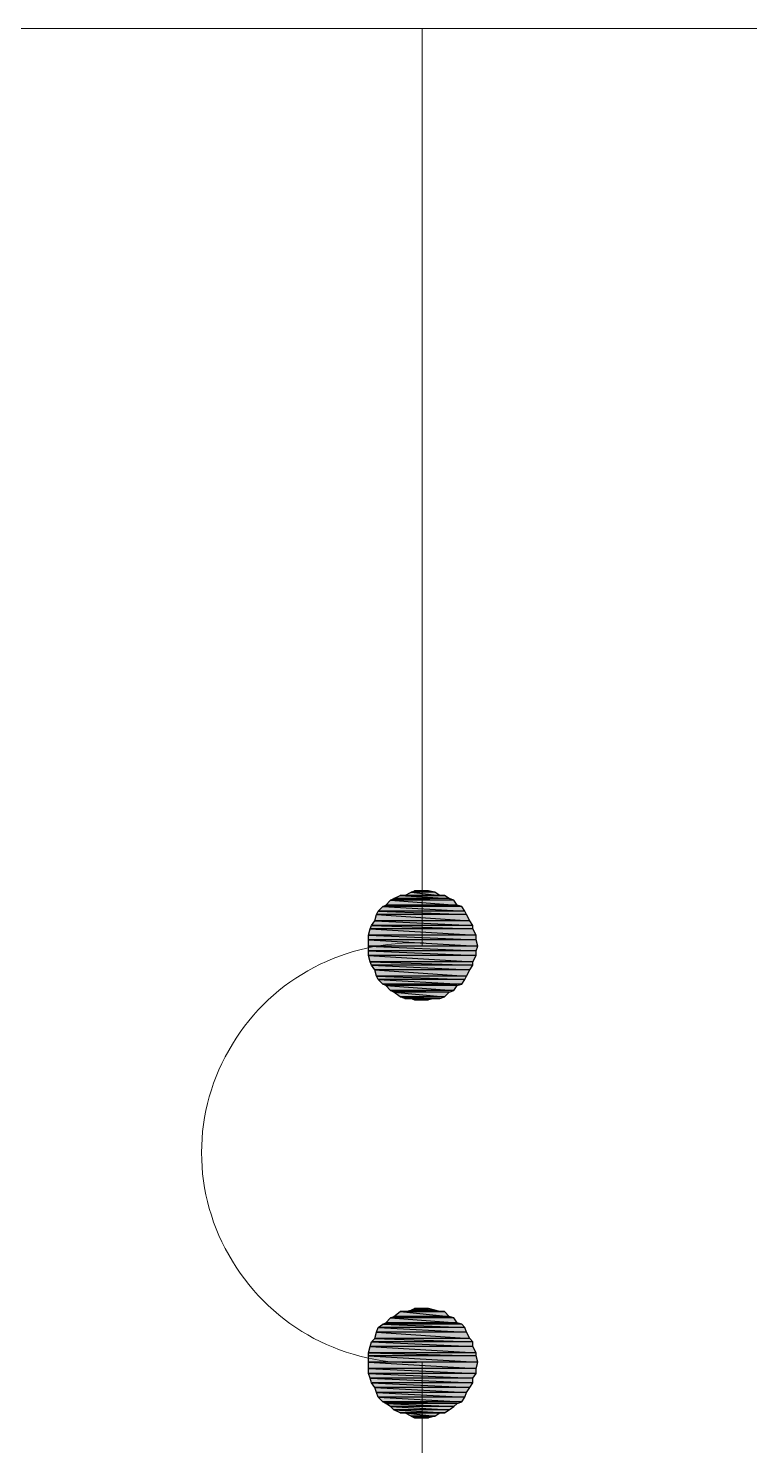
# Model space of a CAD drawing. Header units: millimetres. Extents: x 40 to 176, y -32 to 59.
# Drawn here: x 133.884 to 135.158, y 39.277 to 41.78 of the extents above; entities that cross this region are included whole.
import ezdxf

# ---------------------------------------------------------------- set-up
doc = ezdxf.new("R2010")
doc.units = ezdxf.units.MM
doc.layers.add('13 - Diagrama unifilar', color=7, linetype='Continuous', lineweight=30)

msp = doc.modelspace()

# ---------------------------------------------------------------- hatches: boundary and pattern name
at = {"layer": '13 - Diagrama unifilar', "true_color": 0x000007}
h = msp.add_hatch(color=7, dxfattribs=at)
h.paths.add_polyline_path([(134.6358, 40.2403), (134.524, 40.2403), (134.6413, 40.2319)])
h.paths.add_polyline_path([(134.524, 40.2403), (134.6413, 40.2319), (134.5156, 40.2319)])
h = msp.add_hatch(color=7, dxfattribs=at)
h.paths.add_polyline_path([(134.6274, 40.2431), (134.5296, 40.2431), (134.6358, 40.2403)])
h.paths.add_polyline_path([(134.5296, 40.2431), (134.6358, 40.2403), (134.524, 40.2403)])
h = msp.add_hatch(color=7, dxfattribs=at)
h.paths.add_polyline_path([(134.619, 40.2487), (134.5408, 40.2487), (134.6274, 40.2431)])
h.paths.add_polyline_path([(134.5408, 40.2487), (134.6274, 40.2431), (134.5296, 40.2431)])
h = msp.add_hatch(color=7, dxfattribs=at)
h.paths.add_polyline_path([(134.6022, 40.2543), (134.5603, 40.2543), (134.6106, 40.2487)])
h.paths.add_polyline_path([(134.5603, 40.2543), (134.6106, 40.2487), (134.5492, 40.2487)])
h = msp.add_hatch(color=7, dxfattribs=at)
h.paths.add_polyline_path([(134.5911, 40.2571), (134.5659, 40.2571), (134.6022, 40.2543)])
h.paths.add_polyline_path([(134.5659, 40.2571), (134.6022, 40.2543), (134.5603, 40.2543)])
h = msp.add_hatch(color=7, dxfattribs=at)
h.paths.add_polyline_path([(134.6581, 40.2152), (134.4989, 40.2152), (134.6637, 40.204)])
h.paths.add_polyline_path([(134.4989, 40.2152), (134.6637, 40.204), (134.4961, 40.204)])
h = msp.add_hatch(color=7, dxfattribs=at)
h.paths.add_polyline_path([(134.6553, 40.2208), (134.5017, 40.2208), (134.6581, 40.2152)])
h.paths.add_polyline_path([(134.5017, 40.2208), (134.6581, 40.2152), (134.4989, 40.2152)])
h = msp.add_hatch(color=7, dxfattribs=at)
h.paths.add_polyline_path([(134.6497, 40.2291), (134.5101, 40.2291), (134.6553, 40.2208)])
h.paths.add_polyline_path([(134.5101, 40.2291), (134.6553, 40.2208), (134.5017, 40.2208)])
h = msp.add_hatch(color=7, dxfattribs=at)
h.paths.add_polyline_path([(134.6413, 40.2319), (134.5156, 40.2319), (134.6497, 40.2291)])
h.paths.add_polyline_path([(134.5156, 40.2319), (134.6497, 40.2291), (134.5101, 40.2291)])
h = msp.add_hatch(color=7, dxfattribs=at)
h.paths.add_polyline_path([(134.6693, 40.19), (134.4877, 40.19), (134.6749, 40.1789)])
h.paths.add_polyline_path([(134.4877, 40.19), (134.6749, 40.1789), (134.4849, 40.1789)])
h = msp.add_hatch(color=7, dxfattribs=at)
h.paths.add_polyline_path([(134.6693, 40.1956), (134.4905, 40.1956), (134.6693, 40.19)])
h.paths.add_polyline_path([(134.4905, 40.1956), (134.6693, 40.19), (134.4877, 40.19)])
h = msp.add_hatch(color=7, dxfattribs=at)
h.paths.add_polyline_path([(134.6637, 40.204), (134.4961, 40.204), (134.6693, 40.1956)])
h.paths.add_polyline_path([(134.4961, 40.204), (134.6693, 40.1956), (134.4905, 40.1956)])
h = msp.add_hatch(color=7, dxfattribs=at)
h.paths.add_polyline_path([(134.6749, 40.1789), (134.4849, 40.1789), (134.6749, 40.1705)])
h.paths.add_polyline_path([(134.4849, 40.1789), (134.6749, 40.1705), (134.4849, 40.1705)])
h = msp.add_hatch(color=7, dxfattribs=at)
h.paths.add_polyline_path([(134.6749, 40.1705), (134.4849, 40.1705), (134.6777, 40.1593)])
h.paths.add_polyline_path([(134.4849, 40.1705), (134.6777, 40.1593), (134.4849, 40.1593)])
h = msp.add_hatch(color=7, dxfattribs=at)
h.paths.add_polyline_path([(134.6777, 40.1593), (134.4849, 40.1593), (134.6749, 40.1509)])
h.paths.add_polyline_path([(134.4849, 40.1593), (134.6749, 40.1509), (134.4849, 40.1509)])
h = msp.add_hatch(color=7, dxfattribs=at)
h.paths.add_polyline_path([(134.6749, 40.1509), (134.4849, 40.1509), (134.6749, 40.1425)])
h.paths.add_polyline_path([(134.4849, 40.1509), (134.6749, 40.1425), (134.4849, 40.1425)])
h = msp.add_hatch(color=7, dxfattribs=at)
h.paths.add_polyline_path([(134.6749, 40.1425), (134.4849, 40.1425), (134.6693, 40.1314)])
h.paths.add_polyline_path([(134.4849, 40.1425), (134.6693, 40.1314), (134.4877, 40.1314)])
h = msp.add_hatch(color=7, dxfattribs=at)
h.paths.add_polyline_path([(134.6693, 40.1314), (134.4877, 40.1314), (134.6693, 40.1258)])
h.paths.add_polyline_path([(134.4877, 40.1314), (134.6693, 40.1258), (134.4905, 40.1258)])
h = msp.add_hatch(color=7, dxfattribs=at)
h.paths.add_polyline_path([(134.6693, 40.1258), (134.4905, 40.1258), (134.6637, 40.1174)])
h.paths.add_polyline_path([(134.4905, 40.1258), (134.6637, 40.1174), (134.4961, 40.1174)])
h = msp.add_hatch(color=7, dxfattribs=at)
h.paths.add_polyline_path([(134.6637, 40.1174), (134.4961, 40.1174), (134.6581, 40.1062)])
h.paths.add_polyline_path([(134.4961, 40.1174), (134.6581, 40.1062), (134.4989, 40.1062)])
h = msp.add_hatch(color=7, dxfattribs=at)
h.paths.add_polyline_path([(134.6581, 40.1062), (134.4989, 40.1062), (134.6553, 40.1006)])
h.paths.add_polyline_path([(134.4989, 40.1062), (134.6553, 40.1006), (134.5017, 40.1006)])
h = msp.add_hatch(color=7, dxfattribs=at)
h.paths.add_polyline_path([(134.6553, 40.1006), (134.5017, 40.1006), (134.6497, 40.0923)])
h.paths.add_polyline_path([(134.5017, 40.1006), (134.6497, 40.0923), (134.5101, 40.0923)])
h = msp.add_hatch(color=7, dxfattribs=at)
h.paths.add_polyline_path([(134.6497, 40.0923), (134.5101, 40.0923), (134.6413, 40.0895)])
h.paths.add_polyline_path([(134.5101, 40.0923), (134.6413, 40.0895), (134.5156, 40.0895)])
h = msp.add_hatch(color=7, dxfattribs=at)
h.paths.add_polyline_path([(134.6413, 40.0895), (134.5156, 40.0895), (134.6358, 40.0811)])
h.paths.add_polyline_path([(134.5156, 40.0895), (134.6358, 40.0811), (134.524, 40.0811)])
h = msp.add_hatch(color=7, dxfattribs=at)
h.paths.add_polyline_path([(134.6358, 40.0811), (134.524, 40.0811), (134.6274, 40.0783)])
h.paths.add_polyline_path([(134.524, 40.0811), (134.6274, 40.0783), (134.5296, 40.0783)])
h = msp.add_hatch(color=7, dxfattribs=at)
h.paths.add_polyline_path([(134.6274, 40.0783), (134.5296, 40.0783), (134.619, 40.0699)])
h.paths.add_polyline_path([(134.5296, 40.0783), (134.619, 40.0699), (134.5408, 40.0699)])
h = msp.add_hatch(color=7, dxfattribs=at)
h.paths.add_polyline_path([(134.619, 40.0699), (134.5408, 40.0699), (134.6106, 40.0671)])
h.paths.add_polyline_path([(134.5408, 40.0699), (134.6106, 40.0671), (134.5492, 40.0671)])
h = msp.add_hatch(color=7, dxfattribs=at)
h.paths.add_polyline_path([(134.5603, 40.0671), (134.5659, 40.0643), (134.5911, 40.0643)])
h.paths.add_polyline_path([(134.5659, 40.0643), (134.5911, 40.0643), (134.5855, 40.0643)])
for points in [[(134.5603, 40.0671), (134.6022, 40.0671), (134.5911, 40.0643)], [(134.5603, 39.3296), (134.6022, 39.3296), (134.5911, 39.3268)]]:
    msp.add_hatch(color=7, dxfattribs=at).paths.add_polyline_path(points)
h = msp.add_hatch(color=7, dxfattribs=at)
h.paths.add_polyline_path([(134.619, 39.514), (134.5408, 39.514), (134.6274, 39.5056)])
h.paths.add_polyline_path([(134.5408, 39.514), (134.6274, 39.5056), (134.5296, 39.5056)])
h = msp.add_hatch(color=7, dxfattribs=at)
h.paths.add_polyline_path([(134.6022, 39.5168), (134.5603, 39.5168), (134.6106, 39.514)])
h.paths.add_polyline_path([(134.5603, 39.5168), (134.6106, 39.514), (134.5492, 39.514)])
h = msp.add_hatch(color=7, dxfattribs=at)
h.paths.add_polyline_path([(134.5911, 39.5196), (134.5659, 39.5196), (134.6022, 39.5168)])
h.paths.add_polyline_path([(134.5659, 39.5196), (134.6022, 39.5168), (134.5603, 39.5168)])
h = msp.add_hatch(color=7, dxfattribs=at)
h.paths.add_polyline_path([(134.6553, 39.4861), (134.5017, 39.4861), (134.6581, 39.4777)])
h.paths.add_polyline_path([(134.5017, 39.4861), (134.6581, 39.4777), (134.4989, 39.4777)])
h = msp.add_hatch(color=7, dxfattribs=at)
h.paths.add_polyline_path([(134.6497, 39.4917), (134.5101, 39.4917), (134.6553, 39.4861)])
h.paths.add_polyline_path([(134.5101, 39.4917), (134.6553, 39.4861), (134.5017, 39.4861)])
h = msp.add_hatch(color=7, dxfattribs=at)
h.paths.add_polyline_path([(134.6413, 39.4945), (134.5156, 39.4945), (134.6497, 39.4917)])
h.paths.add_polyline_path([(134.5156, 39.4945), (134.6497, 39.4917), (134.5101, 39.4917)])
h = msp.add_hatch(color=7, dxfattribs=at)
h.paths.add_polyline_path([(134.6358, 39.5028), (134.524, 39.5028), (134.6413, 39.4945)])
h.paths.add_polyline_path([(134.524, 39.5028), (134.6413, 39.4945), (134.5156, 39.4945)])
h = msp.add_hatch(color=7, dxfattribs=at)
h.paths.add_polyline_path([(134.6274, 39.5056), (134.5296, 39.5056), (134.6358, 39.5028)])
h.paths.add_polyline_path([(134.5296, 39.5056), (134.6358, 39.5028), (134.524, 39.5028)])
h = msp.add_hatch(color=7, dxfattribs=at)
h.paths.add_polyline_path([(134.6693, 39.4609), (134.4905, 39.4609), (134.6693, 39.4525)])
h.paths.add_polyline_path([(134.4905, 39.4609), (134.6693, 39.4525), (134.4877, 39.4525)])
h = msp.add_hatch(color=7, dxfattribs=at)
h.paths.add_polyline_path([(134.6637, 39.4665), (134.4961, 39.4665), (134.6693, 39.4609)])
h.paths.add_polyline_path([(134.4961, 39.4665), (134.6693, 39.4609), (134.4905, 39.4609)])
h = msp.add_hatch(color=7, dxfattribs=at)
h.paths.add_polyline_path([(134.6581, 39.4777), (134.4989, 39.4777), (134.6637, 39.4665)])
h.paths.add_polyline_path([(134.4989, 39.4777), (134.6637, 39.4665), (134.4961, 39.4665)])
h = msp.add_hatch(color=7, dxfattribs=at)
h.paths.add_polyline_path([(134.6693, 39.4525), (134.4877, 39.4525), (134.6749, 39.4414)])
h.paths.add_polyline_path([(134.4877, 39.4525), (134.6749, 39.4414), (134.4849, 39.4414)])
h = msp.add_hatch(color=7, dxfattribs=at)
h.paths.add_polyline_path([(134.6749, 39.4414), (134.4849, 39.4414), (134.6749, 39.4358)])
h.paths.add_polyline_path([(134.4849, 39.4414), (134.6749, 39.4358), (134.4849, 39.4358)])
h = msp.add_hatch(color=7, dxfattribs=at)
h.paths.add_polyline_path([(134.6749, 39.4358), (134.4849, 39.4358), (134.6777, 39.4246)])
h.paths.add_polyline_path([(134.4849, 39.4358), (134.6777, 39.4246), (134.4849, 39.4246)])
h = msp.add_hatch(color=7, dxfattribs=at)
h.paths.add_polyline_path([(134.6777, 39.4246), (134.4849, 39.4246), (134.6749, 39.4134)])
h.paths.add_polyline_path([(134.4849, 39.4246), (134.6749, 39.4134), (134.4849, 39.4134)])
h = msp.add_hatch(color=7, dxfattribs=at)
h.paths.add_polyline_path([(134.6749, 39.4134), (134.4849, 39.4134), (134.6749, 39.4051)])
h.paths.add_polyline_path([(134.4849, 39.4134), (134.6749, 39.4051), (134.4849, 39.4051)])
h = msp.add_hatch(color=7, dxfattribs=at)
h.paths.add_polyline_path([(134.6749, 39.4051), (134.4849, 39.4051), (134.6693, 39.3967)])
h.paths.add_polyline_path([(134.4849, 39.4051), (134.6693, 39.3967), (134.4877, 39.3967)])
h = msp.add_hatch(color=7, dxfattribs=at)
h.paths.add_polyline_path([(134.6693, 39.3967), (134.4877, 39.3967), (134.6693, 39.3883)])
h.paths.add_polyline_path([(134.4877, 39.3967), (134.6693, 39.3883), (134.4905, 39.3883)])
h = msp.add_hatch(color=7, dxfattribs=at)
h.paths.add_polyline_path([(134.6693, 39.3883), (134.4905, 39.3883), (134.6637, 39.3799)])
h.paths.add_polyline_path([(134.4905, 39.3883), (134.6637, 39.3799), (134.4961, 39.3799)])
h = msp.add_hatch(color=7, dxfattribs=at)
h.paths.add_polyline_path([(134.6637, 39.3799), (134.4961, 39.3799), (134.6581, 39.3715)])
h.paths.add_polyline_path([(134.4961, 39.3799), (134.6581, 39.3715), (134.4989, 39.3715)])
h = msp.add_hatch(color=7, dxfattribs=at)
h.paths.add_polyline_path([(134.6581, 39.3715), (134.4989, 39.3715), (134.6553, 39.3632)])
h.paths.add_polyline_path([(134.4989, 39.3715), (134.6553, 39.3632), (134.5017, 39.3632)])
h = msp.add_hatch(color=7, dxfattribs=at)
h.paths.add_polyline_path([(134.6553, 39.3632), (134.5017, 39.3632), (134.6497, 39.3548)])
h.paths.add_polyline_path([(134.5017, 39.3632), (134.6497, 39.3548), (134.5101, 39.3548)])
h = msp.add_hatch(color=7, dxfattribs=at)
h.paths.add_polyline_path([(134.6497, 39.3548), (134.5101, 39.3548), (134.6413, 39.352)])
h.paths.add_polyline_path([(134.5101, 39.3548), (134.6413, 39.352), (134.5156, 39.352)])
h = msp.add_hatch(color=7, dxfattribs=at)
h.paths.add_polyline_path([(134.6413, 39.352), (134.5156, 39.352), (134.6358, 39.3464)])
h.paths.add_polyline_path([(134.5156, 39.352), (134.6358, 39.3464), (134.524, 39.3464)])
h = msp.add_hatch(color=7, dxfattribs=at)
h.paths.add_polyline_path([(134.6358, 39.3464), (134.524, 39.3464), (134.6274, 39.3408)])
h.paths.add_polyline_path([(134.524, 39.3464), (134.6274, 39.3408), (134.5296, 39.3408)])
h = msp.add_hatch(color=7, dxfattribs=at)
h.paths.add_polyline_path([(134.6274, 39.3408), (134.5296, 39.3408), (134.619, 39.3352)])
h.paths.add_polyline_path([(134.5296, 39.3408), (134.619, 39.3352), (134.5408, 39.3352)])
h = msp.add_hatch(color=7, dxfattribs=at)
h.paths.add_polyline_path([(134.6106, 39.3352), (134.5492, 39.3352), (134.6022, 39.3296)])
h.paths.add_polyline_path([(134.5492, 39.3352), (134.6022, 39.3296), (134.5603, 39.3296)])
h = msp.add_hatch(color=7, dxfattribs=at)
h.paths.add_polyline_path([(134.5603, 39.3296), (134.5659, 39.3268), (134.5911, 39.3268)])
h.paths.add_polyline_path([(134.5659, 39.3268), (134.5911, 39.3268), (134.5855, 39.3268)])

# ---------------------------------------------------------------- linework, layer by layer
at = {"layer": '13 - Diagrama unifilar', "color": 7, "linetype": 'Continuous', "lineweight": 9, "true_color": 0x000007}
for points in [[(129.518, 41.7795), (136.6052, 41.7795), (136.6052, 41.7795)], [(134.5799, 41.7795), (134.5799, 40.1593), (134.5799, 40.1593)], [(134.5799, 37.0753), (134.5799, 39.4246), (134.5799, 39.4246)]]:
    msp.add_lwpolyline(points, dxfattribs=at)
at = {"layer": '13 - Diagrama unifilar', "color": 7, "linetype": 'Continuous', "lineweight": -2, "true_color": 0x000007}
for points in [[(134.524, 40.2403), (134.6413, 40.2319), (134.5156, 40.2319)], [(134.5296, 40.2431), (134.6358, 40.2403), (134.524, 40.2403)], [(134.6358, 40.2403), (134.524, 40.2403), (134.6413, 40.2319)], [(134.5408, 40.2487), (134.6274, 40.2431), (134.5296, 40.2431)], [(134.6274, 40.2431), (134.5296, 40.2431), (134.6358, 40.2403)], [(134.5492, 40.2487), (134.619, 40.2487), (134.5408, 40.2487)], [(134.619, 40.2487), (134.5408, 40.2487), (134.6274, 40.2431)], [(134.5603, 40.2543), (134.6106, 40.2487), (134.5492, 40.2487)], [(134.6106, 40.2487), (134.5492, 40.2487), (134.619, 40.2487)], [(134.5659, 40.2571), (134.6022, 40.2543), (134.5603, 40.2543)], [(134.6022, 40.2543), (134.5603, 40.2543), (134.6106, 40.2487)], [(134.5855, 40.2571), (134.5911, 40.2571), (134.5659, 40.2571)], [(134.5911, 40.2571), (134.5659, 40.2571), (134.6022, 40.2543)], [(134.4989, 40.2152), (134.6637, 40.204), (134.4961, 40.204)], [(134.5017, 40.2208), (134.6581, 40.2152), (134.4989, 40.2152)], [(134.6581, 40.2152), (134.4989, 40.2152), (134.6637, 40.204)], [(134.5101, 40.2291), (134.6553, 40.2208), (134.5017, 40.2208)], [(134.6553, 40.2208), (134.5017, 40.2208), (134.6581, 40.2152)], [(134.5156, 40.2319), (134.6497, 40.2291), (134.5101, 40.2291)], [(134.6497, 40.2291), (134.5101, 40.2291), (134.6553, 40.2208)], [(134.6413, 40.2319), (134.5156, 40.2319), (134.6497, 40.2291)], [(134.4877, 40.19), (134.6749, 40.1789), (134.4849, 40.1789)], [(134.4905, 40.1956), (134.6693, 40.19), (134.4877, 40.19)], [(134.6693, 40.19), (134.4877, 40.19), (134.6749, 40.1789)], [(134.4961, 40.204), (134.6693, 40.1956), (134.4905, 40.1956)], [(134.6693, 40.1956), (134.4905, 40.1956), (134.6693, 40.19)], [(134.6637, 40.204), (134.4961, 40.204), (134.6693, 40.1956)], [(134.6749, 40.1789), (134.4849, 40.1789), (134.6749, 40.1705)], [(134.4849, 40.1789), (134.6749, 40.1705), (134.4849, 40.1705)], [(134.6749, 40.1705), (134.4849, 40.1705), (134.6777, 40.1593)], [(134.4849, 40.1705), (134.6777, 40.1593), (134.4849, 40.1593)], [(134.6777, 40.1593), (134.4849, 40.1593), (134.6749, 40.1509)], [(134.4849, 40.1593), (134.6749, 40.1509), (134.4849, 40.1509)], [(134.6749, 40.1509), (134.4849, 40.1509), (134.6749, 40.1425)], [(134.4849, 40.1509), (134.6749, 40.1425), (134.4849, 40.1425)], [(134.6749, 40.1425), (134.4849, 40.1425), (134.6693, 40.1314)], [(134.4849, 40.1425), (134.6693, 40.1314), (134.4877, 40.1314)], [(134.6693, 40.1314), (134.4877, 40.1314), (134.6693, 40.1258)], [(134.4877, 40.1314), (134.6693, 40.1258), (134.4905, 40.1258)], [(134.6693, 40.1258), (134.4905, 40.1258), (134.6637, 40.1174)], [(134.4905, 40.1258), (134.6637, 40.1174), (134.4961, 40.1174)], [(134.6637, 40.1174), (134.4961, 40.1174), (134.6581, 40.1062)], [(134.4961, 40.1174), (134.6581, 40.1062), (134.4989, 40.1062)], [(134.6581, 40.1062), (134.4989, 40.1062), (134.6553, 40.1006)], [(134.4989, 40.1062), (134.6553, 40.1006), (134.5017, 40.1006)], [(134.6553, 40.1006), (134.5017, 40.1006), (134.6497, 40.0923)], [(134.5017, 40.1006), (134.6497, 40.0923), (134.5101, 40.0923)], [(134.6497, 40.0923), (134.5101, 40.0923), (134.6413, 40.0895)], [(134.5101, 40.0923), (134.6413, 40.0895), (134.5156, 40.0895)], [(134.6413, 40.0895), (134.5156, 40.0895), (134.6358, 40.0811)], [(134.5156, 40.0895), (134.6358, 40.0811), (134.524, 40.0811)], [(134.6358, 40.0811), (134.524, 40.0811), (134.6274, 40.0783)], [(134.524, 40.0811), (134.6274, 40.0783), (134.5296, 40.0783)], [(134.6274, 40.0783), (134.5296, 40.0783), (134.619, 40.0699)], [(134.5296, 40.0783), (134.619, 40.0699), (134.5408, 40.0699)], [(134.619, 40.0699), (134.5408, 40.0699), (134.6106, 40.0671)], [(134.5408, 40.0699), (134.6106, 40.0671), (134.5492, 40.0671)], [(134.6106, 40.0671), (134.5492, 40.0671), (134.6022, 40.0671)], [(134.5492, 40.0671), (134.6022, 40.0671), (134.5603, 40.0671)], [(134.5603, 40.0671), (134.5659, 40.0643), (134.5911, 40.0643)], [(134.5603, 40.0671), (134.6022, 40.0671), (134.5911, 40.0643)], [(134.5659, 40.0643), (134.5911, 40.0643), (134.5855, 40.0643)], [(134.5408, 39.514), (134.6274, 39.5056), (134.5296, 39.5056)], [(134.5492, 39.514), (134.619, 39.514), (134.5408, 39.514)], [(134.619, 39.514), (134.5408, 39.514), (134.6274, 39.5056)], [(134.5603, 39.5168), (134.6106, 39.514), (134.5492, 39.514)], [(134.6106, 39.514), (134.5492, 39.514), (134.619, 39.514)], [(134.5659, 39.5196), (134.6022, 39.5168), (134.5603, 39.5168)], [(134.6022, 39.5168), (134.5603, 39.5168), (134.6106, 39.514)], [(134.5855, 39.5196), (134.5911, 39.5196), (134.5659, 39.5196)], [(134.5911, 39.5196), (134.5659, 39.5196), (134.6022, 39.5168)], [(134.5017, 39.4861), (134.6581, 39.4777), (134.4989, 39.4777)], [(134.5101, 39.4917), (134.6553, 39.4861), (134.5017, 39.4861)], [(134.6553, 39.4861), (134.5017, 39.4861), (134.6581, 39.4777)], [(134.5156, 39.4945), (134.6497, 39.4917), (134.5101, 39.4917)], [(134.6497, 39.4917), (134.5101, 39.4917), (134.6553, 39.4861)], [(134.524, 39.5028), (134.6413, 39.4945), (134.5156, 39.4945)], [(134.6413, 39.4945), (134.5156, 39.4945), (134.6497, 39.4917)], [(134.5296, 39.5056), (134.6358, 39.5028), (134.524, 39.5028)], [(134.6358, 39.5028), (134.524, 39.5028), (134.6413, 39.4945)], [(134.6274, 39.5056), (134.5296, 39.5056), (134.6358, 39.5028)], [(134.4905, 39.4609), (134.6693, 39.4525), (134.4877, 39.4525)], [(134.4961, 39.4665), (134.6693, 39.4609), (134.4905, 39.4609)], [(134.6693, 39.4609), (134.4905, 39.4609), (134.6693, 39.4525)], [(134.4989, 39.4777), (134.6637, 39.4665), (134.4961, 39.4665)], [(134.6637, 39.4665), (134.4961, 39.4665), (134.6693, 39.4609)], [(134.6581, 39.4777), (134.4989, 39.4777), (134.6637, 39.4665)], [(134.4877, 39.4525), (134.6749, 39.4414), (134.4849, 39.4414)], [(134.6749, 39.4414), (134.4849, 39.4414), (134.6749, 39.4358)], [(134.4849, 39.4414), (134.6749, 39.4358), (134.4849, 39.4358)], [(134.6749, 39.4358), (134.4849, 39.4358), (134.6777, 39.4246)], [(134.4849, 39.4358), (134.6777, 39.4246), (134.4849, 39.4246)], [(134.6693, 39.4525), (134.4877, 39.4525), (134.6749, 39.4414)], [(134.6777, 39.4246), (134.4849, 39.4246), (134.6749, 39.4134)], [(134.4849, 39.4246), (134.6749, 39.4134), (134.4849, 39.4134)], [(134.6749, 39.4134), (134.4849, 39.4134), (134.6749, 39.4051)], [(134.4849, 39.4134), (134.6749, 39.4051), (134.4849, 39.4051)], [(134.6749, 39.4051), (134.4849, 39.4051), (134.6693, 39.3967)], [(134.4849, 39.4051), (134.6693, 39.3967), (134.4877, 39.3967)], [(134.6693, 39.3967), (134.4877, 39.3967), (134.6693, 39.3883)], [(134.4877, 39.3967), (134.6693, 39.3883), (134.4905, 39.3883)], [(134.6693, 39.3883), (134.4905, 39.3883), (134.6637, 39.3799)], [(134.4905, 39.3883), (134.6637, 39.3799), (134.4961, 39.3799)], [(134.6637, 39.3799), (134.4961, 39.3799), (134.6581, 39.3715)], [(134.4961, 39.3799), (134.6581, 39.3715), (134.4989, 39.3715)], [(134.6581, 39.3715), (134.4989, 39.3715), (134.6553, 39.3632)], [(134.4989, 39.3715), (134.6553, 39.3632), (134.5017, 39.3632)], [(134.6553, 39.3632), (134.5017, 39.3632), (134.6497, 39.3548)], [(134.5017, 39.3632), (134.6497, 39.3548), (134.5101, 39.3548)], [(134.6497, 39.3548), (134.5101, 39.3548), (134.6413, 39.352)], [(134.5101, 39.3548), (134.6413, 39.352), (134.5156, 39.352)], [(134.6413, 39.352), (134.5156, 39.352), (134.6358, 39.3464)], [(134.5156, 39.352), (134.6358, 39.3464), (134.524, 39.3464)], [(134.6358, 39.3464), (134.524, 39.3464), (134.6274, 39.3408)], [(134.524, 39.3464), (134.6274, 39.3408), (134.5296, 39.3408)], [(134.6274, 39.3408), (134.5296, 39.3408), (134.619, 39.3352)], [(134.5296, 39.3408), (134.619, 39.3352), (134.5408, 39.3352)], [(134.619, 39.3352), (134.5408, 39.3352), (134.6106, 39.3352)], [(134.5408, 39.3352), (134.6106, 39.3352), (134.5492, 39.3352)], [(134.6106, 39.3352), (134.5492, 39.3352), (134.6022, 39.3296)], [(134.5492, 39.3352), (134.6022, 39.3296), (134.5603, 39.3296)], [(134.5603, 39.3296), (134.5659, 39.3268), (134.5911, 39.3268)], [(134.5603, 39.3296), (134.6022, 39.3296), (134.5911, 39.3268)], [(134.5659, 39.3268), (134.5911, 39.3268), (134.5855, 39.3268)]]:
    msp.add_lwpolyline(points, close=True, dxfattribs=at)
at = {"layer": '13 - Diagrama unifilar', "color": 7, "linetype": 'Continuous', "lineweight": 9, "true_color": 0x000007}
msp.add_open_spline([(134.5827, 40.1649), (134.4458, 40.1705), (134.3145, 40.1034), (134.2447, 39.9861), (134.2447, 39.9861), (134.172, 39.8688), (134.172, 39.7207), (134.2447, 39.6034), (134.2447, 39.6034), (134.3145, 39.4861), (134.4458, 39.4162), (134.5827, 39.4246)], degree=3, knots=[0, 0, 0, 0, 0.083333, 0.083333, 0.083333, 0.083334, 0.166667, 0.166667, 0.166667, 0.166668, 1, 1, 1, 1], dxfattribs=at)

doc.saveas('drawing.dxf')
